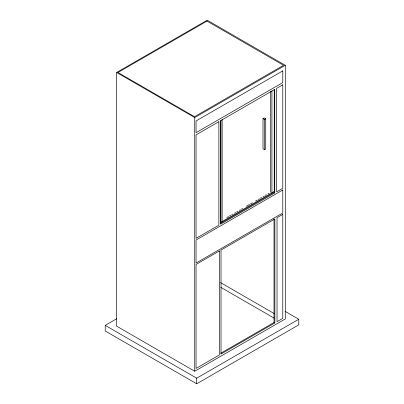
<?xml version="1.0" encoding="UTF-8"?>
<svg xmlns="http://www.w3.org/2000/svg" width="404" height="404" viewBox="0 0 404 404"><rect width="100%" height="100%" fill="white"/><g stroke="black" fill="none" stroke-linecap="round" stroke-linejoin="round"><path stroke-width="0.61" d="M116.65 72.478L207.196 20.2L285.29 65.286L285.29 318.963L194.738 371.246L116.65 326.159L116.65 72.478L194.738 117.564L285.29 65.286M262.994 118.635L264.211 117.933L265.731 118.811L265.731 148.985L264.514 149.687L262.994 148.813L262.994 118.635L264.514 119.513L265.731 118.811M226.876 217.519L228.502 216.579M229.583 215.953L230.664 215.327M231.75 214.706L232.83 214.08M234.451 213.14L235.537 212.519M236.618 211.893L237.698 211.267M239.325 210.333L240.405 209.706M241.486 209.08L242.572 208.454M246.359 206.267L249.606 204.394M250.687 203.768L252.313 202.833M255.555 200.96L257.181 200.02M258.262 199.394L259.348 198.773M260.429 198.147L261.509 197.521M263.135 196.586L264.216 195.96M265.297 195.334L266.382 194.708M268.004 193.774L269.084 193.147M220.468 222.498L274.473 191.319M220.306 223.407L274.215 192.284L274.215 89.405M274.755 192.935L220.67 224.159L220.67 120.655L274.755 89.425L274.755 192.935L274.215 192.284M285.168 311.383L298.778 319.241L298.778 324.856L196.682 383.8L105.222 330.997L105.222 325.382L116.685 318.761M220.771 353.242L274.013 322.503L274.861 322.942L274.861 218.963L221.023 250.046L221.023 354.02L274.861 322.942M105.222 325.382L196.682 378.184L298.778 319.241M220.564 282.613L274.326 313.65M220.837 287.37L274.159 318.15M274.013 218.943L274.013 322.503M271.922 90.834L271.922 192.91M270.71 91.395L270.71 192.208M264.514 119.513L264.514 149.687M222.139 119.579L222.139 221.655M220.927 120.281L220.927 222.357M196.682 378.184L196.682 383.8M194.738 117.564L194.738 371.246M282.785 214.388L282.78 318.367L277.028 321.69L277.028 217.711L282.785 214.388M282.79 189.971L282.785 212.979L196.046 263.055L196.046 240.052L282.79 189.971M282.79 84.79L282.79 188.299L276.649 191.839L276.649 88.335L282.79 84.79M282.795 70.877L282.79 82.588L196.046 132.669L196.046 120.963L282.795 70.877M206.984 21.094L117.953 72.493L194.526 116.706L283.558 65.302L206.984 21.094M218.867 121.695L196.046 134.87L196.046 238.375L218.867 225.2L218.867 121.695M219.529 250.909L196.046 264.469L196.046 368.443L219.529 354.889L219.529 250.909"/></g></svg>
